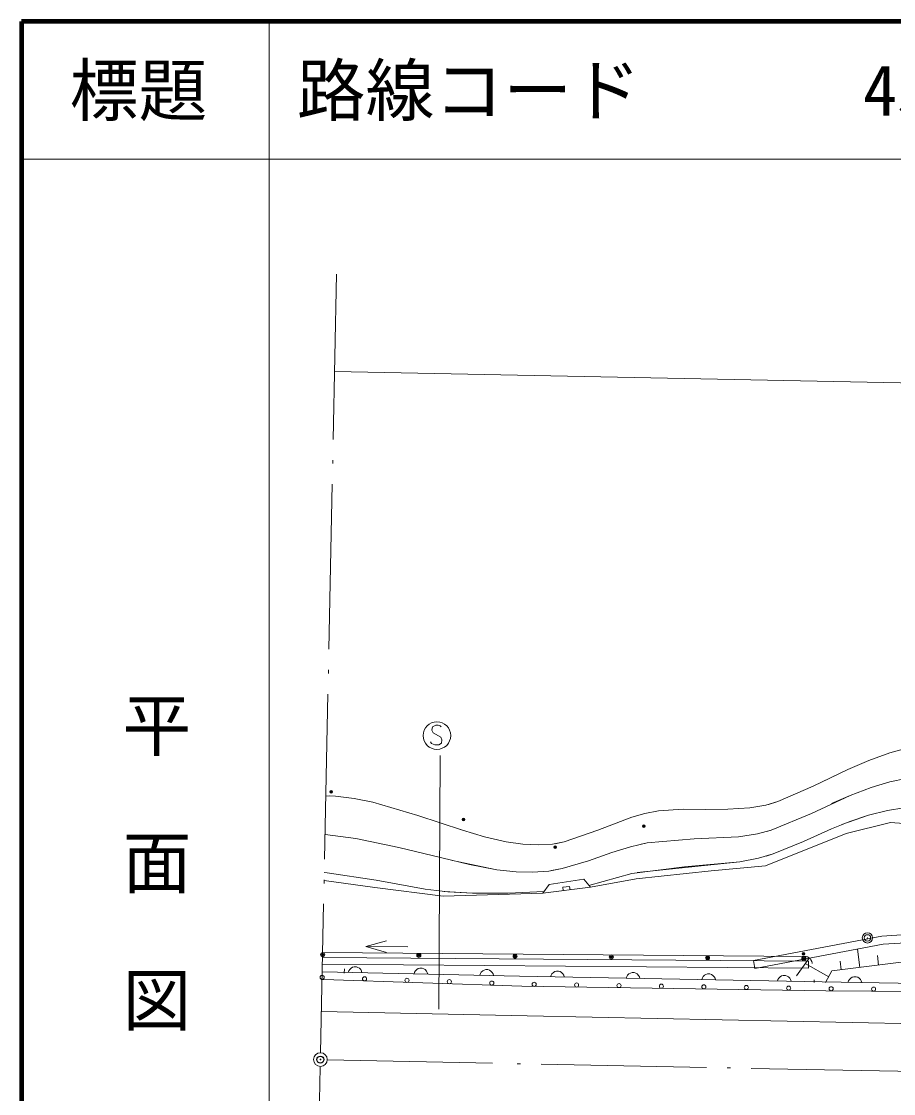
# Model space of a CAD drawing. Units: millimetres, scale not verified. Extents: x 40000 to 680000, y 20000 to 380000.
# Drawn here: x 40000 to 103364, y 302132 to 380000 of the extents above; entities that cross this region are included whole.
import ezdxf
from ezdxf.enums import TextEntityAlignment as Align

# ---------------------------------------------------------------- set-up
doc = ezdxf.new("R2010")
doc.units = ezdxf.units.MM
doc.header["$LTSCALE"] = 1000
doc.header["$PDMODE"] = 32
doc.header["$PDSIZE"] = 500
doc.linetypes.add('LONG_DASHED_DOTTED', pattern=[15.25, 12, -1.5, 0.25, -1.5])
for name, color, linetype, lineweight in [('M-BGD', 7, 'Continuous', 13), ('M-BMK', 2, 'LONG_DASHED_DOTTED', 13), ('M-BMK-HTXT', 7, 'Continuous', 13), ('M-BMK-LINE', 2, 'LONG_DASHED_DOTTED', 13), ('M-TTL', 2, 'Continuous', 140), ('M-TTL-BAND', 7, 'Continuous', 25), ('M-TTL-LINE', 7, 'Continuous', 13), ('M-TTL-TXT', 7, 'Continuous', 13)]:
    doc.layers.add(name, color=color, linetype=linetype, lineweight=lineweight)
doc.layers.add('M-OTRS', color=6, linetype='Continuous')
doc.styles.add('@ＭＳ ゴシック', font='')
doc.styles.add('ＭＳ ゴシック', font='')
doc.styles.get('@ＭＳ ゴシック').set_extended_font_data('@MS Gothic')
doc.styles.get('ＭＳ ゴシック').set_extended_font_data('MS Gothic')

msp = doc.modelspace()

# ---------------------------------------------------------------- linework, layer by layer
at = {"layer": 'M-BGD'}
for p, q in [((104242, 327183), (103087, 326874)), ((104242, 327183), (103087, 326874)), ((101560, 326325), (100051, 325669)), ((101560, 326325), (100051, 325669)), ((103087, 326874), (101560, 326325)), ((103087, 326874), (101560, 326325)), ((100051, 325669), (97524, 324454)), ((100051, 325669), (97524, 324454)), ((100051, 325669), (98075, 324727)), ((103102, 324767), (101743, 324357)), ((103102, 324767), (101743, 324357)), ((104277, 325023), (103102, 324767)), ((104277, 325023), (103102, 324767)), ((97524, 324454), (94951, 323342)), ((97524, 324454), (94951, 323342)), ((101743, 324357), (100213, 323778)), ((101743, 324357), (100213, 323778)), ((62819, 323727), (62116, 323763)), ((62819, 323727), (62383, 323753)), ((64186, 323562), (62819, 323727)), ((65541, 323288), (64186, 323562)), ((68811, 322327), (65541, 323288)), ((94951, 323342), (94076, 323088)), ((94951, 323342), (94267, 323136)), ((100213, 323778), (97403, 322476)), ((100213, 323778), (97403, 322476)), ((100213, 323778), (98866, 323189)), ((85304, 322484), (84338, 322211)), ((86276, 322655), (85304, 322484)), ((86276, 322655), (85304, 322484)), ((88084, 322776), (86276, 322655)), ((88084, 322776), (86276, 322655)), ((89707, 322774), (88084, 322776)), ((89707, 322774), (88084, 322776)), ((91324, 322776), (89707, 322774)), ((91324, 322776), (89707, 322774)), ((92914, 322881), (91324, 322776)), ((92914, 322881), (91324, 322776)), ((94076, 323088), (92914, 322881)), ((97403, 322476), (94468, 321256)), ((97403, 322476), (94468, 321256)), ((102920, 322680), (101544, 322341)), ((102920, 322680), (101544, 322341)), ((104112, 322878), (102920, 322680)), ((104112, 322878), (102920, 322680)), ((72043, 321264), (68811, 322327)), ((84338, 322211), (81882, 321251)), ((84338, 322211), (81882, 321251)), ((100192, 321902), (98851, 321355)), ((100192, 321902), (98851, 321355)), ((101544, 322341), (99594, 321677)), ((99917, 321020), (103143, 321815)), ((101544, 322341), (100192, 321902)), ((101544, 322341), (100192, 321902)), ((103143, 321815), (106762, 321533)), ((64290, 320656), (62058, 320946)), ((72043, 321264), (71916, 321305)), ((73633, 320787), (72043, 321264)), ((73633, 320787), (72043, 321264)), ((81882, 321251), (79434, 320410)), ((81882, 321251), (79434, 320410)), ((93466, 320999), (92099, 320788)), ((94468, 321256), (93466, 320999)), ((94060, 318666), (99917, 321020)), ((94468, 321256), (94235, 321186)), ((98851, 321355), (96832, 320432)), ((98851, 321355), (96832, 320432)), ((67413, 320005), (64290, 320656)), ((75227, 320419), (73633, 320787)), ((75227, 320419), (73633, 320787)), ((76419, 320248), (75227, 320419)), ((77601, 320194), (76419, 320248)), ((78575, 320256), (77601, 320194)), ((79434, 320410), (78575, 320256)), ((79434, 320410), (78769, 320281)), ((84248, 320058), (82902, 319629)), ((85471, 320338), (84248, 320058)), ((85471, 320338), (85033, 320253)), ((88887, 320623), (85471, 320338)), ((88887, 320623), (85471, 320338)), ((92099, 320788), (88887, 320623)), ((92099, 320788), (88887, 320623)), ((96832, 320432), (94627, 319539)), ((96832, 320432), (94627, 319539)), ((70539, 319243), (67413, 320005)), ((82902, 319629), (81189, 319026)), ((82902, 319629), (81189, 319026)), ((94627, 319539), (93542, 319224)), ((94627, 319539), (94108, 319377)), ((72546, 318766), (70539, 319243)), ((74548, 318392), (71325, 319054)), ((74548, 318392), (72546, 318766)), ((81189, 319026), (79279, 318468)), ((81189, 319026), (79279, 318468)), ((88185, 318591), (84346, 318109)), ((92185, 318962), (84740, 318189)), ((92185, 318962), (88185, 318591)), ((90122, 318309), (94060, 318666)), ((93542, 319224), (92185, 318962)), ((62213, 318162), (62001, 318180)), ((65776, 317631), (62213, 318162)), ((75946, 318243), (74548, 318392)), ((77137, 318213), (75946, 318243)), ((78316, 318294), (77137, 318213)), ((79279, 318468), (78316, 318294)), ((79279, 318468), (78503, 318323)), ((84346, 318109), (81229, 317250)), ((81336, 317116), (84669, 317723)), ((84669, 317723), (90122, 318309)), ((61989, 317597), (65665, 317109)), ((65665, 317109), (70636, 316467)), ((69338, 316986), (65776, 317631)), ((70976, 316786), (69338, 316986)), ((78349, 317323), (77891, 316685)), ((77891, 316685), (81336, 317116)), ((80863, 317696), (78349, 317323)), ((79830, 317179), (79334, 317117)), ((79334, 317117), (79365, 316869)), ((79861, 316931), (79830, 317179)), ((80863, 317696), (81336, 317116)), ((70636, 316467), (77891, 316685)), ((72770, 316682), (70725, 316810)), ((72770, 316682), (70976, 316786)), ((75371, 316697), (72770, 316682)), ((75371, 316697), (72770, 316682)), ((77978, 316814), (75371, 316697)), ((77978, 316814), (75371, 316697)), ((102523, 313573), (130077, 315232)), ((102597, 312976), (130113, 314633)), ((65019, 312814), (66523, 313217)), ((102523, 313573), (93176, 311798)), ((61882, 312375), (96845, 312080)), ((66514, 312377), (65019, 312814)), ((68072, 312780), (65019, 312814)), ((93288, 311209), (102597, 312976)), ((100921, 311291), (100755, 312627)), ((97186, 311240), (61864, 311522)), ((61875, 312022), (97190, 311740)), ((93176, 311798), (93288, 311209)), ((96301, 310693), (97238, 311959)), ((96845, 312080), (97005, 312079)), ((98650, 310615), (96952, 311572)), ((97005, 312079), (97105, 312058)), ((97105, 312058), (97224, 311997)), ((97190, 311740), (97186, 311240)), ((97224, 311997), (97304, 311936)), ((97304, 311936), (97363, 311856)), ((97363, 311856), (97422, 311735)), ((97422, 311735), (97441, 311635)), ((97441, 311635), (97441, 311575)), ((104310, 311713), (98888, 311038)), ((99566, 311123), (99488, 311747)), ((102277, 311460), (102188, 312171)), ((61853, 310976), (76193, 310662)), ((63460, 311181), (63454, 310871)), ((63786, 311053), (63743, 310934)), ((63848, 311152), (63786, 311053)), ((63950, 311250), (63848, 311152)), ((64052, 311308), (63950, 311250)), ((64172, 311345), (64052, 311308)), ((64332, 311342), (64172, 311345)), ((64451, 311299), (64332, 311342)), ((64550, 311237), (64451, 311299)), ((64648, 311135), (64550, 311237)), ((64706, 311033), (64648, 311135)), ((64743, 310912), (64706, 311033)), ((68566, 310949), (68523, 310830)), ((68628, 311047), (68566, 310949)), ((68730, 311145), (68628, 311047)), ((68832, 311203), (68730, 311145)), ((68953, 311240), (68832, 311203)), ((69112, 311237), (68953, 311240)), ((69232, 311194), (69112, 311237)), ((69330, 311132), (69232, 311194)), ((69428, 311030), (69330, 311132)), ((69486, 310929), (69428, 311030)), ((69523, 310808), (69486, 310929)), ((73346, 310844), (73304, 310725)), ((73408, 310943), (73346, 310844)), ((73511, 311040), (73408, 310943)), ((73612, 311098), (73511, 311040)), ((73733, 311136), (73612, 311098)), ((73893, 311132), (73733, 311136)), ((74012, 311090), (73893, 311132)), ((74110, 311027), (74012, 311090)), ((74208, 310925), (74110, 311027)), ((74266, 310824), (74208, 310925)), ((74303, 310703), (74266, 310824)), ((78483, 310738), (78441, 310619)), ((78545, 310837), (78483, 310738)), ((78647, 310935), (78545, 310837)), ((78748, 310993), (78647, 310935)), ((78869, 311031), (78748, 310993)), ((79029, 311027), (78869, 311031)), ((79148, 310985), (79029, 311027)), ((79247, 310923), (79148, 310985)), ((79345, 310821), (79247, 310923)), ((79403, 310720), (79345, 310821)), ((79440, 310600), (79403, 310720)), ((84039, 310732), (83977, 310633)), ((84141, 310830), (84039, 310732)), ((84242, 310888), (84141, 310830)), ((84363, 310925), (84242, 310888)), ((84523, 310922), (84363, 310925)), ((84642, 310880), (84523, 310922)), ((84741, 310818), (84642, 310880)), ((84839, 310716), (84741, 310818)), ((84897, 310615), (84839, 310716)), ((89635, 310724), (89533, 310626)), ((89736, 310783), (89635, 310724)), ((89857, 310820), (89736, 310783)), ((90017, 310817), (89857, 310820)), ((90136, 310775), (90017, 310817)), ((90235, 310713), (90136, 310775)), ((90333, 310611), (90235, 310713)), ((95351, 310715), (95230, 310677)), ((95511, 310712), (95351, 310715)), ((95630, 310670), (95511, 310712)), ((98888, 311038), (98412, 310193)), ((61842, 310415), (61982, 310411)), ((61982, 310411), (76347, 309931)), ((76193, 310662), (98170, 310241)), ((76347, 309931), (98442, 309598)), ((83977, 310633), (83935, 310513)), ((84935, 310494), (84897, 310615)), ((89471, 310528), (89429, 310408)), ((89533, 310626), (89471, 310528)), ((90391, 310510), (90333, 310611)), ((90429, 310389), (90391, 310510)), ((94966, 310422), (94923, 310303)), ((95027, 310521), (94966, 310422)), ((95129, 310619), (95027, 310521)), ((95230, 310677), (95129, 310619)), ((95729, 310608), (95630, 310670)), ((95827, 310506), (95729, 310608)), ((95885, 310405), (95827, 310506)), ((95923, 310284), (95885, 310405)), ((97600, 310384), (97596, 310192)), ((98170, 310241), (117200, 309899)), ((100091, 310327), (100049, 310207)), ((100153, 310425), (100091, 310327)), ((100255, 310524), (100153, 310425)), ((100356, 310582), (100255, 310524)), ((100477, 310620), (100356, 310582)), ((100637, 310617), (100477, 310620)), ((100756, 310575), (100637, 310617)), ((100855, 310513), (100756, 310575)), ((100953, 310411), (100855, 310513)), ((101011, 310310), (100953, 310411)), ((101049, 310189), (101011, 310310)), ((98442, 309598), (117323, 309431)), ((61794, 308085), (76746, 307773)), ((76746, 307773), (125298, 306801))]:
    msp.add_line(p, q, dxfattribs=at)
for centre, radius in [((62500, 324045), 100), ((62500, 324045), 60), ((62500, 324045), 20), ((72111, 322030), 100), ((72111, 322030), 60), ((72111, 322030), 20), ((85218, 321546), 100), ((85218, 321546), 60), ((85218, 321546), 20), ((78780, 320031), 100), ((78780, 320031), 60), ((78780, 320031), 20), ((101467, 313438), 373), ((101467, 313438), 229), ((101467, 313438), 11.2), ((61881, 312225), 150), ((61881, 312225), 90), ((61881, 312225), 30), ((68873, 312166), 150), ((68873, 312166), 90), ((75866, 312107), 150), ((96818, 312273), 100), ((96818, 312273), 60), ((96818, 312273), 20), ((68873, 312166), 30), ((75866, 312107), 90), ((75866, 312107), 30), ((82858, 312048), 150), ((82858, 312048), 90), ((82858, 312048), 30), ((89851, 311989), 150), ((89851, 311989), 90), ((89851, 311989), 30), ((96844, 311930), 150), ((96844, 311930), 90), ((96844, 311930), 30), ((61847, 310565), 150), ((64928, 310462), 150), ((68009, 310360), 150), ((71090, 310257), 150), ((74172, 310154), 150), ((77250, 310068), 150), ((80333, 310021), 150), ((83416, 309975), 150), ((86498, 309928), 150), ((89581, 309881), 150), ((92663, 309835), 150), ((95746, 309788), 150), ((98828, 309744), 150), ((101911, 309717), 150)]:
    msp.add_circle(centre, radius, dxfattribs=at)
at = {"layer": 'M-BMK'}
for p in [(62222, 304585), (105010, 303722)]:
    msp.add_line(p, (75099, 304320), dxfattribs=at)
at = {"layer": 'M-BMK', "linetype": 'Continuous'}
msp.add_circle((61722, 304595), 500, dxfattribs=at)
at = {"layer": 'M-BMK-HTXT'}
for p, q in [((106074, 353711), (62751, 354584)), ((69867, 328767), (69828, 328527)), ((70106, 328888), (69867, 328767)), ((70266, 328889), (70106, 328888)), ((70426, 328850), (70266, 328889)), ((70507, 328771), (70426, 328850)), ((69828, 328527), (69909, 328327)), ((69909, 328327), (70471, 328011)), ((70471, 328011), (70552, 327811)), ((69794, 327567), (69713, 327686)), ((70034, 327448), (69794, 327567)), ((70314, 327450), (70034, 327448)), ((70514, 327571), (70314, 327450)), ((70552, 327811), (70514, 327571)), ((70328, 308271), (70433, 326674))]:
    msp.add_line(p, q, dxfattribs=at)
msp.add_circle((70190, 328129), 1000, dxfattribs=at)
at = {"layer": 'M-BMK-LINE'}
for p, q in [((62896, 361641), (61732, 305095)), ((60522, 246312), (61712, 304095))]:
    msp.add_line(p, q, dxfattribs=at)
at = {"layer": 'M-OTRS'}
msp.add_point((61722, 304595), dxfattribs=at)
at = {"layer": 'M-TTL'}
for p, q in [((40000, 380000), (40000, 20000)), ((680000, 380000), (40000, 380000))]:
    msp.add_line(p, q, dxfattribs=at)
at = {"layer": 'M-TTL-BAND', "lineweight": 13}
msp.add_line((58000, 370000), (58000, 20000), dxfattribs=at)
at = {"layer": 'M-TTL-LINE'}
for p, q in [((58000, 380000), (58000, 370000)), ((40000, 370000), (680000, 370000))]:
    msp.add_line(p, q, dxfattribs=at)

# ---------------------------------------------------------------- texts
at = {"layer": 'M-TTL-BAND', "style": '@ＭＳ ゴシック'}
msp.add_text('平  面  図', height=3666, rotation=270, dxfattribs=at).set_placement((49777, 306475), align=Align.MIDDLE_RIGHT)
at = {"layer": 'M-TTL-TXT', "style": 'ＭＳ ゴシック'}
msp.add_text('標題', height=3666, dxfattribs=at).set_placement((48500, 375000), align=Align.MIDDLE_CENTER)
for s, p in [('路線コード', (60000, 375000)), ('434', (101142, 375000))]:
    msp.add_text(s, height=3666, dxfattribs=at).set_placement(p, align=Align.MIDDLE_LEFT)

doc.saveas('drawing.dxf')
